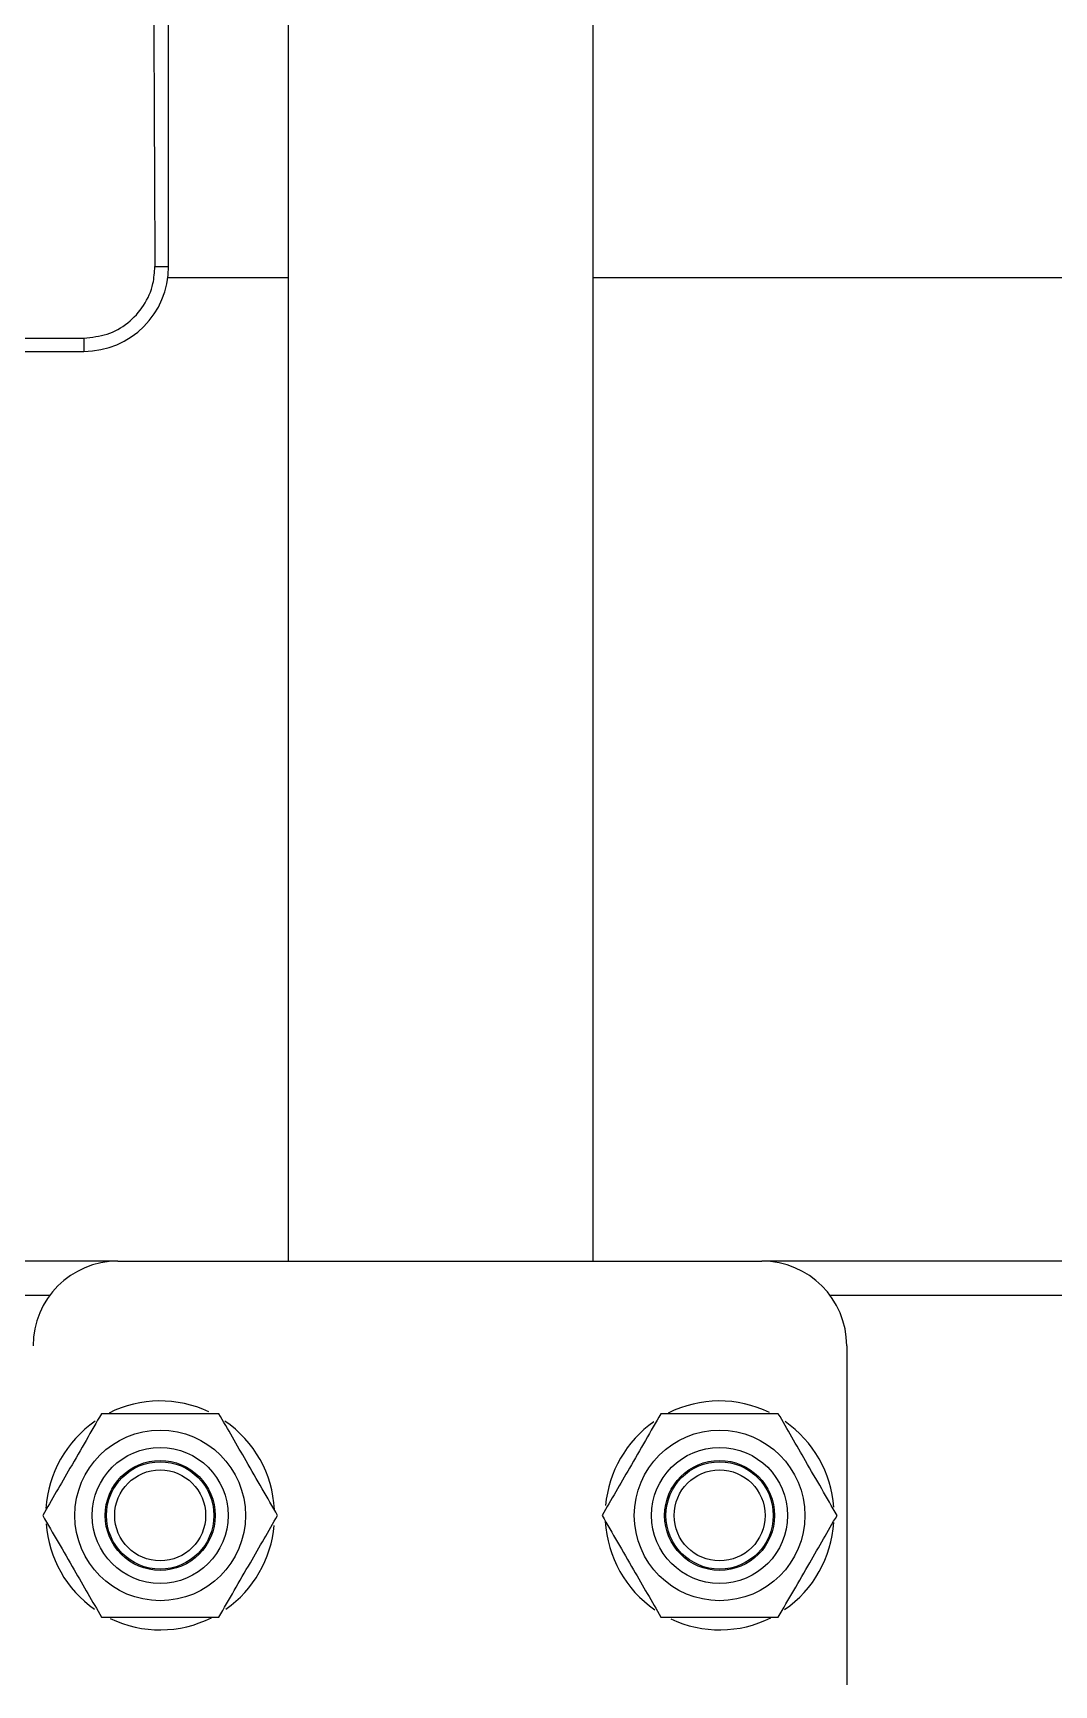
# Model space of a CAD drawing. Extents: x 75 to 2075, y 25 to 1460.
# Drawn here: x 718.6 to 793.9, y 549.5 to 671.3 of the extents above; entities that cross this region are included whole.
import ezdxf

# ---------------------------------------------------------------- set-up
doc = ezdxf.new("R2010")
doc.units = 0
doc.header["$LTSCALE"] = 5
doc.linetypes.add('SLD-KATı', pattern=[0])
doc.layers.get('0').update_dxf_attribs({"linetype": 'CONTINUOUS'})

msp = doc.modelspace()

# ---------------------------------------------------------------- linework, layer by layer
at = {"color": 7, "linetype": 'SLD-KATı'}
for p, q in [((728.627, 654.104), (728.627, 741.604)), ((737.428, 693.004), (737.428, 580.78)), ((759.928, 580.78), (759.928, 693.004)), ((727.612, 654.104), (728.627, 654.104)), ((737.428, 653.28), (728.573, 653.28)), ((799.431, 653.28), (759.928, 653.28)), ((612.377, 648.839), (722.377, 648.839)), ((722.377, 648.839), (722.377, 647.854)), ((710.452, 647.854), (722.377, 647.854)), ((724.877, 580.78), (691.127, 580.78)), ((724.877, 580.78), (772.377, 580.78)), ((828.802, 580.78), (772.377, 580.78)), ((778.627, 574.53), (778.627, 549.53)), ((725.19, 564.949), (725.19, 564.814)), ((766.44, 564.949), (766.44, 564.814)), ((725.19, 559.246), (725.19, 559.111)), ((766.44, 559.246), (766.44, 559.111))]:
    msp.add_line(p, q, dxfattribs=at)
at = {"color": 8, "linetype": 'SLD-KATı'}
for p, q in [((696.127, 578.28), (719.877, 578.28)), ((777.377, 578.28), (823.802, 578.28))]:
    msp.add_line(p, q, dxfattribs=at)
at = {"color": 7, "linetype": 'SLD-KATı'}
for centre, radius in [((728.002, 562.03), 6.289), ((769.252, 562.03), 6.289), ((728.002, 562.03), 5.014), ((769.252, 562.03), 5.014), ((728.002, 562.03), 4.053), ((728.002, 562.03), 3.957), ((728.002, 562.03), 3.353), ((769.252, 562.03), 4.053), ((769.252, 562.03), 3.957), ((769.252, 562.03), 3.353)]:
    msp.add_circle(centre, radius, dxfattribs=at)
for centre, radius, start, end in [((722.377, 654.104), 6.25, 270, 0), ((724.877, 574.53), 6.25, 90, 180), ((772.377, 574.53), 6.25, 0, 90), ((728.002, 562.03), 8.438, 64.78483, 116.549), ((769.252, 562.03), 8.438, 64.17371, 116.63727), ((728.002, 562.03), 8.438, 124.62216, 176.51847), ((728.002, 562.03), 8.437, 2.97273, 55.53526), ((769.252, 562.03), 8.438, 125.0872, 175.02142), ((769.252, 562.03), 8.437, 4.15152, 55.03913), ((769.252, 562.03), 8.438, 182.97273, 235.53526), ((769.252, 562.03), 8.438, 304.62216, 356.51847), ((728.002, 562.03), 8.438, 184.15152, 235.03913), ((728.002, 562.03), 8.438, 305.0872, 355.02142), ((728.002, 562.03), 8.438, 244.17371, 296.63727), ((769.252, 562.03), 8.438, 244.78483, 296.549)]:
    msp.add_arc(centre, radius, start, end, dxfattribs=at)
msp.add_ellipse((737.314, 697.854), major_axis=(0, 281.25), ratio=0.0349208, start_param=1.4146065, end_param=1.7269862, dxfattribs=at)
for points, knots in [([(722.377, 648.839), (722.959, 648.895), (724.122, 649.009), (725.675, 649.89), (726.86, 651.192), (727.518, 652.678), (727.584, 653.684), (727.612, 654.104)], [0, 0, 0, 0, 0.2099578, 0.4198885, 0.6314243, 0.8460356, 1, 1, 1, 1]), ([(723.672, 569.53), (723.297, 568.879), (722.537, 567.564), (721.063, 565.012), (720.009, 563.185), (719.342, 562.03)], [0, 0, 0, 0, 0.26486109, 0.53546754, 1, 1, 1, 1]), ([(732.332, 569.53), (731.276, 569.53), (728.778, 569.53), (725.793, 569.53), (724.02, 569.53), (723.672, 569.53)], [0, 0, 0, 0, 0.3706041, 0.8765855, 1, 1, 1, 1]), ([(736.663, 562.03), (736.287, 562.681), (735.528, 563.996), (734.054, 566.548), (732.999, 568.375), (732.332, 569.53)], [0, 0, 0, 0, 0.26486109, 0.53546754, 1, 1, 1, 1]), ([(764.922, 569.53), (764.547, 568.879), (763.787, 567.564), (762.313, 565.012), (761.259, 563.185), (760.592, 562.03)], [0, 0, 0, 0, 0.2648611, 0.5354674, 1, 1, 1, 1]), ([(773.582, 569.53), (772.526, 569.53), (770.028, 569.53), (767.043, 569.53), (765.27, 569.53), (764.922, 569.53)], [0, 0, 0, 0, 0.3706042, 0.8765856, 1, 1, 1, 1]), ([(777.913, 562.03), (777.537, 562.681), (776.778, 563.996), (775.304, 566.548), (774.249, 568.375), (773.582, 569.53)], [0, 0, 0, 0, 0.2648611, 0.5354674, 1, 1, 1, 1]), ([(719.342, 562.03), (719.718, 561.379), (720.477, 560.064), (721.951, 557.512), (723.006, 555.685), (723.672, 554.53)], [0, 0, 0, 0, 0.26486109, 0.53546754, 1, 1, 1, 1]), ([(732.332, 554.53), (732.708, 555.181), (733.467, 556.496), (734.941, 559.048), (735.996, 560.875), (736.663, 562.03)], [0, 0, 0, 0, 0.26486109, 0.53546754, 1, 1, 1, 1]), ([(760.592, 562.03), (760.968, 561.379), (761.727, 560.064), (763.201, 557.512), (764.256, 555.685), (764.922, 554.53)], [0, 0, 0, 0, 0.2648612, 0.5354674, 1, 1, 1, 1]), ([(773.582, 554.53), (773.958, 555.181), (774.717, 556.496), (776.191, 559.048), (777.246, 560.875), (777.913, 562.03)], [0, 0, 0, 0, 0.26486111, 0.53546741, 1, 1, 1, 1]), ([(723.672, 554.53), (724.02, 554.53), (725.793, 554.53), (728.778, 554.53), (731.276, 554.53), (732.332, 554.53)], [0, 0, 0, 0, 0.1234145, 0.6293959, 1, 1, 1, 1]), ([(764.922, 554.53), (765.27, 554.53), (767.043, 554.53), (770.028, 554.53), (772.526, 554.53), (773.582, 554.53)], [0, 0, 0, 0, 0.1234144, 0.6293958, 1, 1, 1, 1])]:
    msp.add_open_spline(points, degree=3, knots=knots, dxfattribs=at)

doc.saveas('drawing.dxf')
